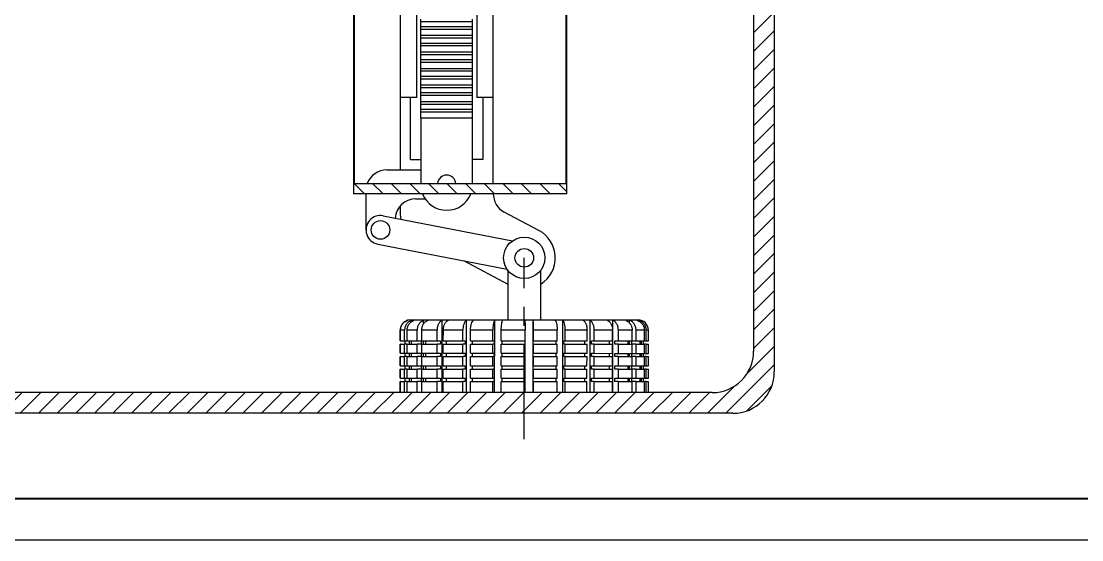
# Model space of a CAD drawing. Header units: millimetres. Extents: x 0 to 4412, y -498 to 1086.
# Drawn here: x 390.1 to 646.5, y 0 to 125.5 of the extents above; entities that cross this region are included whole.
import ezdxf

# ---------------------------------------------------------------- set-up
doc = ezdxf.new("R2010")
doc.units = ezdxf.units.MM
doc.header["$LTSCALE"] = 1.8
doc.linetypes.add('CENTERX2', pattern=[20.32, 12.7, -2.54, 2.54, -2.54])
doc.layers.add('10', color=7, linetype='Continuous')
doc.layers.add('5', color=7, linetype='Continuous')

msp = doc.modelspace()

# ---------------------------------------------------------------- hatches: boundary and pattern name
at = {"layer": '10', "linetype": 'Continuous', "lineweight": 25}
h = msp.add_hatch(dxfattribs=at)
h.set_pattern_fill('ANSI31', color=256, style=0)
edge = h.paths.add_edge_path(flags=0)
edge.add_line((132.1298, 30.6141), (562.1298, 30.6141))
edge.add_arc((562.1298, 40.6141), 10, 270, 360)
edge.add_line((572.1298, 40.6141), (572.1298, 240.8141))
edge.add_arc((562.1298, 240.8141), 10, 0, 90)
edge.add_line((562.1298, 250.8141), (132.1298, 250.8141))
edge.add_arc((132.1298, 240.8141), 10, 90, 180)
edge.add_line((122.1298, 240.8141), (122.1298, 40.6141))
edge.add_arc((132.1298, 40.6141), 10, 180, 270)
edge = h.paths.add_edge_path(flags=0)
edge.add_arc((137.1298, 45.6141), 10, 180, 270, ccw=False)
edge.add_line((127.1298, 45.6141), (127.1298, 235.8141))
edge.add_arc((137.1298, 235.8141), 10, 90, 180, ccw=False)
edge.add_line((137.1298, 245.8141), (557.1298, 245.8141))
edge.add_arc((557.1298, 235.8141), 10, 0, 90, ccw=False)
edge.add_line((567.1298, 235.8141), (567.1298, 45.6141))
edge.add_arc((557.1298, 45.6141), 10, -90, 0, ccw=False)
edge.add_line((557.1298, 35.6141), (137.1298, 35.6141))
at = {"layer": '10', "linetype": 'Continuous', "lineweight": 30}
h = msp.add_hatch(dxfattribs=at)
h.set_pattern_fill('ANSI31', color=256, angle=90, style=0)
h.paths.add_polyline_path([(521.9498, 83.7141), (521.9498, 197.7141), (470.4498, 197.7141), (470.4498, 83.7141)], flags=0)
h.paths.add_polyline_path([(521.8498, 195.2141), (521.8498, 86.2141), (470.5498, 86.2141), (470.5498, 195.2141)], flags=0)

# ---------------------------------------------------------------- linework, layer by layer
at = {"color": 7, "linetype": 'Continuous', "lineweight": 30}
for p, q in [((572.1298, 240.8141), (572.1298, 40.6141)), ((567.1298, 235.8141), (567.1298, 45.6141)), ((470.4498, 197.7141), (470.4498, 83.7141)), ((521.9498, 83.7141), (521.9498, 197.7141)), ((470.5498, 195.2141), (470.5498, 86.2141)), ((521.8498, 86.2141), (521.8498, 195.2141)), ((500.1998, 174.4641), (500.1998, 106.9641)), ((504.1998, 106.9641), (504.1998, 174.4641)), ((481.6998, 138.2141), (481.6998, 106.9641)), ((485.6998, 106.9641), (485.6998, 138.2141)), ((499.1998, 125.3416), (486.6998, 125.3416)), ((486.6998, 124.0916), (486.6998, 125.3416)), ((499.1998, 124.0916), (486.6998, 124.0916)), ((499.1998, 123.4666), (486.6998, 123.4666)), ((486.6998, 121.9666), (486.6998, 123.4666)), ((499.1998, 124.0916), (499.1998, 125.3416)), ((499.1998, 121.9666), (499.1998, 123.4666)), ((499.1998, 121.9666), (486.6998, 121.9666)), ((499.1998, 121.3416), (486.6998, 121.3416)), ((486.6998, 120.0916), (486.6998, 121.3416)), ((499.1998, 120.0916), (499.1998, 121.3416)), ((499.1998, 120.0916), (486.6998, 120.0916)), ((499.1998, 119.4666), (486.6998, 119.4666)), ((486.6998, 117.9666), (486.6998, 119.4666)), ((499.1998, 117.9666), (486.6998, 117.9666)), ((499.1998, 117.9666), (499.1998, 119.4666)), ((499.1998, 117.3416), (486.6998, 117.3416)), ((486.6998, 116.0916), (486.6998, 117.3416)), ((499.1998, 116.0916), (486.6998, 116.0916)), ((499.1998, 115.4666), (486.6998, 115.4666)), ((486.6998, 113.9666), (486.6998, 115.4666)), ((499.1998, 116.0916), (499.1998, 117.3416)), ((499.1998, 113.9666), (499.1998, 115.4666)), ((499.1998, 113.9666), (486.6998, 113.9666)), ((499.1998, 113.3416), (486.6998, 113.3416)), ((486.6998, 112.0916), (486.6998, 113.3416)), ((499.1998, 112.0916), (499.1998, 113.3416)), ((499.1998, 112.0916), (486.6998, 112.0916)), ((499.1998, 111.4666), (486.6998, 111.4666)), ((486.6998, 109.9666), (486.6998, 111.4666)), ((499.1998, 109.9666), (499.1998, 111.4666)), ((499.1998, 109.9666), (486.6998, 109.9666)), ((499.1998, 109.3416), (486.6998, 109.3416)), ((486.6998, 108.0916), (486.6998, 109.3416)), ((499.1998, 108.0916), (486.6998, 108.0916)), ((499.1998, 108.0916), (499.1998, 109.3416)), ((485.6998, 106.9641), (481.6998, 106.9641)), ((481.6998, 106.9641), (481.6998, 89.4667)), ((484.1998, 91.9666), (484.1998, 106.9641)), ((499.1998, 107.4666), (486.6998, 107.4666)), ((486.6998, 105.9666), (486.6998, 107.4666)), ((499.1998, 105.9666), (486.6998, 105.9666)), ((499.1998, 105.3416), (486.6998, 105.3416)), ((486.6998, 104.0916), (486.6998, 105.3416)), ((499.1998, 105.9666), (499.1998, 107.4666)), ((499.1998, 104.0916), (499.1998, 105.3416)), ((504.1998, 106.9641), (500.1998, 106.9641)), ((501.6998, 106.9641), (501.6998, 91.9666)), ((504.1998, 86.2141), (504.1998, 106.9641)), ((499.1998, 104.0916), (486.6998, 104.0916)), ((499.1998, 103.4666), (486.6998, 103.4666)), ((486.6998, 101.9666), (486.6998, 103.4666)), ((499.1998, 101.9666), (499.1998, 103.4666)), ((499.1998, 101.9666), (486.6998, 101.9666)), ((486.6998, 101.9666), (486.6998, 86.2141)), ((499.1998, 86.2141), (499.1998, 101.9666)), ((484.1998, 91.9666), (486.6998, 91.9666)), ((501.6998, 91.9666), (499.1998, 91.9666)), ((478.4498, 89.4667), (486.6998, 89.4667)), ((470.5498, 86.2141), (521.8498, 86.2141)), ((521.9498, 83.7141), (470.4498, 83.7141)), ((473.4498, 74.9667), (473.4498, 83.7141)), ((485.4498, 82.4667), (487.7718, 82.4667)), ((481.6998, 80.7738), (481.6998, 78.7141)), ((477.6175, 78.4024), (508.8623, 72.3309)), ((515.2293, 74.8317), (506.8469, 79.3023)), ((476.2822, 71.5309), (507.5271, 65.4595)), ((497.1443, 67.477), (507.6991, 61.8478)), ((507.6995, 65.1927), (507.6981, 53.2145)), ((515.6981, 53.2136), (515.6995, 65.1812)), ((483.529, 53.1022), (483.4486, 53.1022)), ((484.1981, 53.2172), (539.1981, 53.2109)), ((485.0418, 53.102), (484.4542, 53.1021)), ((484.4542, 52.7965), (484.4542, 53.1021)), ((487.3164, 52.1567), (487.3165, 53.1017)), ((488.3712, 53.1016), (487.3165, 53.1017)), ((491.8383, 35.6141), (491.8403, 53.1012)), ((493.2903, 53.1011), (491.8403, 53.1012)), ((497.7154, 35.6141), (497.7174, 53.1005)), ((499.4638, 53.1003), (497.7174, 53.1005)), ((504.5452, 35.6141), (504.5472, 53.0998)), ((506.4711, 53.0995), (504.5472, 53.0998)), ((513.8346, 53.0987), (511.8644, 53.0989)), ((513.8326, 35.6141), (513.8346, 53.0987)), ((521.0525, 53.0979), (519.1702, 53.0981)), ((521.0505, 35.6141), (521.0525, 53.0979)), ((527.6329, 53.0971), (525.9669, 53.0973)), ((527.6309, 35.6141), (527.6329, 53.0971)), ((533.1274, 53.0965), (531.7911, 53.0966)), ((533.1254, 35.7229), (533.1274, 53.0965)), ((537.1615, 53.096), (536.246, 53.0961)), ((537.1614, 52.3965), (537.1615, 53.096)), ((539.4603, 53.0957), (539.0281, 53.0958)), ((539.4603, 52.8674), (539.4603, 53.0957)), ((481.6978, 50.7175), (481.6975, 48.1175)), ((481.6984, 50.7175), (481.6978, 50.7175)), ((481.6981, 48.1175), (481.6984, 50.7175)), ((481.7823, 48.1175), (481.7826, 50.7175)), ((482.7703, 50.7174), (481.7826, 50.7175)), ((482.77, 48.1174), (482.7703, 50.7174)), ((483.3849, 48.1173), (483.3852, 50.7173)), ((485.8135, 50.7171), (483.3852, 50.7173)), ((485.8132, 48.1171), (485.8135, 50.7171)), ((486.917, 48.1169), (486.9173, 50.7169)), ((490.6207, 50.7165), (486.9173, 50.7169)), ((490.6204, 48.1165), (490.6207, 50.7165)), ((492.1378, 48.1163), (492.1381, 50.7163)), ((496.8643, 50.7158), (492.1381, 50.7163)), ((496.864, 48.1158), (496.8643, 50.7158)), ((498.6916, 48.1156), (498.6919, 50.7156)), ((504.1188, 50.715), (498.6919, 50.7156)), ((504.1185, 48.115), (504.1188, 50.715)), ((506.1317, 48.1147), (506.132, 50.7147)), ((511.8897, 50.7141), (506.132, 50.7147)), ((511.8894, 48.1141), (511.8897, 50.7141)), ((513.9511, 48.1138), (513.9514, 50.7138)), ((519.6476, 50.7132), (513.9514, 50.7138)), ((519.6473, 48.1132), (519.6476, 50.7132)), ((521.617, 48.1129), (521.6173, 50.7129)), ((526.8637, 50.7123), (521.6173, 50.7129)), ((526.8634, 48.1123), (526.8637, 50.7123)), ((528.6068, 48.1121), (528.6071, 50.7121)), ((533.0463, 50.7116), (528.6071, 50.7121)), ((533.046, 48.1116), (533.0463, 50.7116)), ((534.4443, 48.1115), (534.4446, 50.7115)), ((537.774, 50.7111), (534.4446, 50.7115)), ((537.7737, 48.1111), (537.774, 50.7111)), ((538.7317, 48.111), (538.732, 50.711)), ((540.7247, 50.7107), (538.732, 50.711)), ((540.7244, 48.1107), (540.7247, 50.7107)), ((541.1767, 48.1107), (541.177, 50.7107)), ((541.6978, 50.7106), (541.177, 50.7107)), ((541.6975, 48.1106), (541.6978, 50.7106)), ((481.6974, 47.3175), (481.6972, 45.1175)), ((481.6974, 47.3175), (481.6981, 47.3175)), ((481.6975, 48.1175), (481.6981, 48.1175)), ((481.6978, 45.1175), (481.6981, 47.3175)), ((481.6981, 48.1175), (481.7823, 48.1175)), ((481.7822, 47.3175), (481.6981, 47.3175)), ((481.782, 45.1175), (481.7822, 47.3175)), ((481.7822, 47.3175), (482.7699, 47.3174)), ((481.7823, 48.1175), (482.77, 48.1174)), ((482.7697, 45.1174), (482.7699, 47.3174)), ((483.3848, 47.3173), (482.7699, 47.3174)), ((482.77, 48.1174), (483.3849, 48.1173)), ((482.8475, 48.1174), (482.8474, 47.3174)), ((482.8481, 48.1174), (482.848, 47.3174)), ((482.9297, 47.3174), (482.9298, 48.1174)), ((483.3846, 45.1173), (483.3848, 47.3173)), ((483.3848, 47.3173), (485.8131, 47.3171)), ((483.3849, 48.1173), (485.8132, 48.1171)), ((483.8764, 48.1173), (483.8763, 47.3173)), ((484.4535, 47.3172), (484.4536, 48.1172)), ((484.4733, 47.3172), (484.4734, 48.1172)), ((485.8129, 45.1171), (485.8131, 47.3171)), ((486.8006, 47.3169), (485.8131, 47.3171)), ((485.8132, 48.1171), (486.8007, 48.1169)), ((486.8007, 48.1169), (486.8006, 47.3169)), ((486.9166, 45.1169), (486.9169, 47.3169)), ((486.9169, 47.3169), (490.6203, 47.3165)), ((486.917, 48.1169), (490.6204, 48.1165)), ((487.3158, 47.3169), (487.3159, 48.1169)), ((487.8721, 47.3168), (487.8722, 48.1168)), ((490.6201, 45.1165), (490.6203, 47.3165)), ((491.4216, 47.3164), (490.6203, 47.3165)), ((490.6204, 48.1165), (491.4217, 48.1164)), ((491.4217, 48.1164), (491.4216, 47.3164)), ((492.1375, 45.1163), (492.1377, 47.3163)), ((492.1377, 47.3163), (496.8639, 47.3158)), ((492.1378, 48.1163), (496.864, 48.1158)), ((492.8947, 47.3162), (492.8948, 48.1162)), ((496.8637, 45.1158), (496.8639, 47.3158)), ((497.4243, 47.3157), (496.8639, 47.3158)), ((496.864, 48.1158), (497.4244, 48.1157)), ((497.4244, 48.1157), (497.4243, 47.3157)), ((498.6912, 45.1156), (498.6915, 47.3156)), ((498.6915, 47.3156), (504.1184, 47.315)), ((498.6916, 48.1156), (504.1185, 48.115)), ((499.1986, 47.3155), (499.1987, 48.1155)), ((504.1181, 45.115), (504.1184, 47.315)), ((504.3997, 47.3149), (504.1184, 47.315)), ((504.1185, 48.115), (504.3998, 48.1149)), ((504.3998, 48.1149), (504.3997, 47.3149)), ((506.1314, 45.1147), (506.1316, 47.3147)), ((506.1316, 47.3147), (511.8893, 47.3141)), ((506.1317, 48.1147), (511.8894, 48.1141)), ((506.3543, 47.3147), (506.3544, 48.1147)), ((511.8726, 48.1141), (511.8725, 47.3141)), ((511.8891, 45.1141), (511.8893, 47.3141)), ((513.8741, 47.3138), (513.8742, 48.1138)), ((513.951, 47.3138), (513.8741, 47.3138)), ((513.8742, 48.1138), (513.9511, 48.1138)), ((513.9508, 45.1138), (513.951, 47.3138)), ((513.951, 47.3138), (519.6472, 47.3132)), ((513.9511, 48.1138), (519.6473, 48.1132)), ((519.3334, 48.1132), (519.3333, 47.3132)), ((519.6469, 45.1132), (519.6472, 47.3132)), ((521.2456, 47.313), (521.2456, 48.113)), ((521.2456, 48.113), (521.617, 48.1129)), ((521.6169, 47.3129), (521.2456, 47.313)), ((521.6166, 45.1129), (521.6169, 47.3129)), ((521.6169, 47.3129), (526.8633, 47.3123)), ((521.617, 48.1129), (526.8634, 48.1123)), ((526.2739, 48.1124), (526.2738, 47.3124)), ((526.863, 45.1123), (526.8633, 47.3123)), ((527.9663, 47.3122), (527.9664, 48.1122)), ((528.6067, 47.3121), (527.9663, 47.3122)), ((527.9664, 48.1122), (528.6068, 48.1121)), ((528.6065, 45.1121), (528.6067, 47.3121)), ((528.6067, 47.3121), (533.0459, 47.3116)), ((528.6068, 48.1121), (533.046, 48.1116)), ((532.221, 48.1117), (532.2209, 47.3117)), ((533.0456, 45.1116), (533.0459, 47.3116)), ((533.5784, 47.3116), (533.5785, 48.1116)), ((534.4442, 47.3115), (533.5784, 47.3116)), ((533.5785, 48.1116), (534.4443, 48.1115)), ((534.444, 45.1115), (534.4442, 47.3115)), ((534.4442, 47.3115), (537.7736, 47.3111)), ((534.4443, 48.1115), (537.7737, 48.1111)), ((536.7694, 48.1112), (536.7693, 47.3112)), ((537.1608, 47.3112), (537.1609, 48.1112)), ((537.6994, 47.3111), (537.6995, 48.1111)), ((537.7734, 45.1111), (537.7736, 47.3111)), ((538.7316, 47.311), (537.7736, 47.3111)), ((537.7737, 48.1111), (538.7317, 48.111)), ((538.7313, 45.111), (538.7316, 47.311)), ((538.7316, 47.311), (540.7243, 47.3107)), ((538.7317, 48.111), (540.7244, 48.1107)), ((539.6093, 48.1109), (539.6092, 47.3109)), ((540.0483, 47.3108), (540.0484, 48.1108)), ((540.5474, 47.3108), (540.5475, 48.1108)), ((540.724, 45.1107), (540.7243, 47.3107)), ((541.1766, 47.3107), (540.7243, 47.3107)), ((540.7244, 48.1107), (541.1767, 48.1107)), ((541.1764, 45.1107), (541.1766, 47.3107)), ((541.1766, 47.3107), (541.6974, 47.3106)), ((541.1767, 48.1107), (541.6975, 48.1106)), ((541.6972, 45.1106), (541.6974, 47.3106)), ((481.6971, 44.3175), (481.6968, 42.1175)), ((481.6971, 44.3175), (481.6977, 44.3175)), ((481.6972, 45.1175), (481.6978, 45.1175)), ((481.6975, 42.1175), (481.6977, 44.3175)), ((481.7819, 44.3175), (481.6977, 44.3175)), ((481.6978, 45.1175), (481.782, 45.1175)), ((481.7816, 42.1175), (481.7819, 44.3175)), ((481.7819, 44.3175), (482.7696, 44.3174)), ((481.782, 45.1175), (482.7697, 45.1174)), ((482.7693, 42.1174), (482.7696, 44.3174)), ((483.3845, 44.3173), (482.7696, 44.3174)), ((482.7697, 45.1174), (483.3846, 45.1173)), ((482.8472, 45.1174), (482.8471, 44.3174)), ((482.8477, 45.1174), (482.8476, 44.3174)), ((482.9293, 44.3174), (482.9294, 45.1174)), ((483.3842, 42.1173), (483.3845, 44.3173)), ((483.3845, 44.3173), (485.8128, 44.3171)), ((483.3846, 45.1173), (485.8129, 45.1171)), ((483.8761, 45.1173), (483.876, 44.3173)), ((484.4532, 44.3172), (484.4533, 45.1172)), ((484.4729, 44.3172), (484.473, 45.1172)), ((485.8125, 42.1171), (485.8128, 44.3171)), ((486.8003, 44.3169), (485.8128, 44.3171)), ((485.8129, 45.1171), (486.8003, 45.1169)), ((486.8003, 45.1169), (486.8003, 44.3169)), ((486.9163, 42.1169), (486.9165, 44.3169)), ((486.9165, 44.3169), (490.62, 44.3165)), ((486.9166, 45.1169), (490.6201, 45.1165)), ((487.3154, 44.3169), (487.3155, 45.1169)), ((487.8718, 44.3168), (487.8719, 45.1168)), ((490.6197, 42.1165), (490.62, 44.3165)), ((491.4212, 44.3164), (490.62, 44.3165)), ((490.6201, 45.1165), (491.4213, 45.1164)), ((491.4213, 45.1164), (491.4212, 44.3164)), ((492.1371, 42.1163), (492.1374, 44.3163)), ((492.1374, 44.3163), (496.8636, 44.3158)), ((492.1375, 45.1163), (496.8637, 45.1158)), ((492.8943, 44.3162), (492.8944, 45.1162)), ((496.8633, 42.1158), (496.8636, 44.3158)), ((497.424, 44.3157), (496.8636, 44.3158)), ((496.8637, 45.1158), (497.4241, 45.1157)), ((497.4241, 45.1157), (497.424, 44.3157)), ((498.6909, 42.1156), (498.6912, 44.3156)), ((498.6912, 45.1156), (504.1181, 45.115)), ((498.6912, 44.3156), (504.118, 44.315)), ((499.1982, 44.3155), (499.1983, 45.1155)), ((504.1178, 42.115), (504.118, 44.315)), ((504.3994, 44.3149), (504.118, 44.315)), ((504.1181, 45.115), (504.3995, 45.1149)), ((504.3995, 45.1149), (504.3994, 44.3149)), ((506.131, 42.1147), (506.1313, 44.3147)), ((506.1313, 44.3147), (511.889, 44.3141)), ((506.1314, 45.1147), (511.8891, 45.1141)), ((506.3539, 44.3147), (506.354, 45.1147)), ((511.8723, 45.1141), (511.8722, 44.3141)), ((511.8887, 42.1141), (511.889, 44.3141)), ((513.8737, 44.3138), (513.8738, 45.1138)), ((513.9507, 44.3138), (513.8737, 44.3138)), ((513.8738, 45.1138), (513.9508, 45.1138)), ((513.9504, 42.1138), (513.9507, 44.3138)), ((513.9507, 44.3138), (519.6468, 44.3132)), ((513.9508, 45.1138), (519.6469, 45.1132)), ((519.3331, 45.1132), (519.333, 44.3132)), ((519.6466, 42.1132), (519.6468, 44.3132)), ((521.2452, 44.313), (521.2453, 45.113)), ((521.6165, 44.3129), (521.2452, 44.313)), ((521.2453, 45.113), (521.6166, 45.1129)), ((521.6163, 42.1129), (521.6165, 44.3129)), ((521.6165, 44.3129), (526.863, 44.3123)), ((521.6166, 45.1129), (526.863, 45.1123)), ((526.2735, 45.1124), (526.2734, 44.3124)), ((526.8627, 42.1123), (526.863, 44.3123)), ((527.966, 44.3122), (527.9661, 45.1122)), ((528.6064, 44.3121), (527.966, 44.3122)), ((527.9661, 45.1122), (528.6065, 45.1121)), ((528.6061, 42.1121), (528.6064, 44.3121)), ((528.6064, 44.3121), (533.0455, 44.3116)), ((528.6065, 45.1121), (533.0456, 45.1116)), ((532.2206, 45.1117), (532.2205, 44.3117)), ((533.0453, 42.1116), (533.0455, 44.3116)), ((533.5781, 44.3116), (533.5782, 45.1116)), ((534.4439, 44.3115), (533.5781, 44.3116)), ((533.5782, 45.1116), (534.444, 45.1115)), ((534.4436, 42.1115), (534.4439, 44.3115)), ((534.4439, 44.3115), (537.7733, 44.3111)), ((534.444, 45.1115), (537.7734, 45.1111)), ((536.7691, 45.1112), (536.769, 44.3112)), ((537.1605, 44.3112), (537.1606, 45.1112)), ((537.699, 44.3111), (537.6991, 45.1111)), ((537.773, 42.1111), (537.7733, 44.3111)), ((538.7312, 44.311), (537.7733, 44.3111)), ((537.7734, 45.1111), (538.7313, 45.111)), ((538.731, 42.111), (538.7312, 44.311)), ((538.7312, 44.311), (540.7239, 44.3107)), ((538.7313, 45.111), (540.724, 45.1107)), ((539.6089, 45.1109), (539.6089, 44.3109)), ((540.048, 44.3108), (540.0481, 45.1108)), ((540.5471, 44.3108), (540.5472, 45.1108)), ((540.7237, 42.1107), (540.7239, 44.3107)), ((541.1763, 44.3107), (540.7239, 44.3107)), ((540.724, 45.1107), (541.1764, 45.1107)), ((541.176, 42.1107), (541.1763, 44.3107)), ((541.1763, 44.3107), (541.6971, 44.3106)), ((541.1764, 45.1107), (541.6972, 45.1106)), ((541.6968, 42.1106), (541.6971, 44.3106)), ((481.6968, 41.3175), (481.6965, 39.1175)), ((481.6968, 42.1175), (481.6975, 42.1175)), ((481.6968, 41.3175), (481.6974, 41.3175)), ((481.6971, 39.1175), (481.6974, 41.3175)), ((481.7815, 41.3175), (481.6974, 41.3175)), ((481.6975, 42.1175), (481.7816, 42.1175)), ((481.7813, 39.1175), (481.7815, 41.3175)), ((481.7815, 41.3175), (482.7692, 41.3174)), ((481.7816, 42.1175), (482.7693, 42.1174)), ((482.769, 39.1174), (482.7692, 41.3174)), ((483.3841, 41.3173), (482.7692, 41.3174)), ((482.7693, 42.1174), (483.3842, 42.1173)), ((482.8468, 42.1174), (482.8468, 41.3174)), ((482.8474, 42.1174), (482.8473, 41.3174)), ((482.929, 41.3174), (482.9291, 42.1174)), ((483.3839, 39.1173), (483.3841, 41.3173)), ((483.3841, 41.3173), (485.8125, 41.3171)), ((483.3842, 42.1173), (485.8125, 42.1171)), ((483.8757, 42.1173), (483.8756, 41.3173)), ((484.4529, 41.3172), (484.453, 42.1172)), ((484.4726, 41.3172), (484.4727, 42.1172)), ((485.8122, 39.1171), (485.8125, 41.3171)), ((485.8125, 42.1171), (486.8, 42.1169)), ((486.7999, 41.3169), (485.8125, 41.3171)), ((486.8, 42.1169), (486.7999, 41.3169)), ((486.9159, 39.1169), (486.9162, 41.3169)), ((486.9162, 41.3169), (490.6197, 41.3165)), ((486.9163, 42.1169), (490.6197, 42.1165)), ((487.3151, 41.3169), (487.3152, 42.1169)), ((487.8714, 41.3168), (487.8715, 42.1168)), ((490.6194, 39.1165), (490.6197, 41.3165)), ((490.6197, 42.1165), (491.421, 42.1164)), ((491.4209, 41.3164), (490.6197, 41.3165)), ((491.421, 42.1164), (491.4209, 41.3164)), ((492.1368, 39.1163), (492.137, 41.3163)), ((492.137, 41.3163), (496.8632, 41.3158)), ((492.1371, 42.1163), (496.8633, 42.1158)), ((492.894, 41.3162), (492.8941, 42.1162)), ((496.863, 39.1158), (496.8632, 41.3158)), ((497.4236, 41.3157), (496.8632, 41.3158)), ((496.8633, 42.1158), (497.4237, 42.1157)), ((497.4237, 42.1157), (497.4236, 41.3157)), ((498.6906, 39.1156), (498.6908, 41.3156)), ((498.6908, 41.3156), (504.1177, 41.315)), ((498.6909, 42.1156), (504.1178, 42.115)), ((499.1979, 41.3155), (499.198, 42.1155)), ((504.1174, 39.115), (504.1177, 41.315)), ((504.3991, 41.3149), (504.1177, 41.315)), ((504.1178, 42.115), (504.3991, 42.1149)), ((504.3991, 42.1149), (504.3991, 41.3149)), ((506.1307, 39.1147), (506.1309, 41.3147)), ((506.1309, 41.3147), (511.8886, 41.3141)), ((506.131, 42.1147), (511.8887, 42.1141)), ((506.3536, 41.3147), (506.3537, 42.1147)), ((511.8719, 42.1141), (511.8718, 41.3141)), ((511.8884, 39.1141), (511.8886, 41.3141)), ((513.8734, 41.3138), (513.8735, 42.1138)), ((513.9503, 41.3138), (513.8734, 41.3138)), ((513.8735, 42.1138), (513.9504, 42.1138)), ((513.9501, 39.1138), (513.9503, 41.3138)), ((513.9503, 41.3138), (519.6465, 41.3132)), ((513.9504, 42.1138), (519.6466, 42.1132)), ((519.3327, 42.1132), (519.3326, 41.3132)), ((519.6462, 39.1132), (519.6465, 41.3132)), ((521.2449, 41.313), (521.245, 42.113)), ((521.6162, 41.3129), (521.2449, 41.313)), ((521.245, 42.113), (521.6163, 42.1129)), ((521.6159, 39.1129), (521.6162, 41.3129)), ((521.6162, 41.3129), (526.8626, 41.3123)), ((521.6163, 42.1129), (526.8627, 42.1123)), ((526.2732, 42.1124), (526.2731, 41.3124)), ((526.8624, 39.1123), (526.8626, 41.3123)), ((527.9657, 41.3122), (527.9657, 42.1122)), ((527.9657, 42.1122), (528.6061, 42.1121)), ((528.606, 41.3121), (527.9657, 41.3122)), ((528.6058, 39.1121), (528.606, 41.3121)), ((528.606, 41.3121), (533.0452, 41.3116)), ((528.6061, 42.1121), (533.0453, 42.1116)), ((532.2203, 42.1117), (532.2202, 41.3117)), ((533.0449, 39.1116), (533.0452, 41.3116)), ((533.5777, 41.3116), (533.5778, 42.1116)), ((534.4435, 41.3115), (533.5777, 41.3116)), ((533.5778, 42.1116), (534.4436, 42.1115)), ((534.4433, 39.1115), (534.4435, 41.3115)), ((534.4435, 41.3115), (537.7729, 41.3111)), ((534.4436, 42.1115), (537.773, 42.1111)), ((536.7687, 42.1112), (536.7687, 41.3112)), ((537.1601, 41.3112), (537.1602, 42.1112)), ((537.6987, 41.3111), (537.6988, 42.1111)), ((537.7727, 39.1111), (537.7729, 41.3111)), ((538.7309, 41.311), (537.7729, 41.3111)), ((537.773, 42.1111), (538.731, 42.111)), ((538.7306, 39.111), (538.7309, 41.311)), ((538.7309, 41.311), (540.7236, 41.3107)), ((538.731, 42.111), (540.7237, 42.1107)), ((539.6086, 42.1109), (539.6085, 41.3109)), ((540.0476, 41.3108), (540.0477, 42.1108)), ((540.5468, 41.3108), (540.5468, 42.1108)), ((540.7233, 39.1107), (540.7236, 41.3107)), ((541.1759, 41.3107), (540.7236, 41.3107)), ((540.7237, 42.1107), (541.176, 42.1107)), ((541.1757, 39.1107), (541.1759, 41.3107)), ((541.1759, 41.3107), (541.6968, 41.3106)), ((541.176, 42.1107), (541.6968, 42.1106)), ((541.6965, 39.1106), (541.6968, 41.3106)), ((481.6965, 39.1175), (481.6971, 39.1175)), ((481.6971, 39.1175), (481.7813, 39.1175)), ((481.7813, 39.1175), (482.769, 39.1174)), ((482.769, 39.1174), (483.3839, 39.1173)), ((482.8465, 39.1174), (482.8464, 38.3174)), ((482.847, 39.1174), (482.8469, 38.3174)), ((482.9286, 38.3174), (482.9287, 39.1174)), ((483.3839, 39.1173), (485.8122, 39.1171)), ((483.8754, 39.1173), (483.8753, 38.3173)), ((484.4525, 38.3172), (484.4526, 39.1172)), ((484.4722, 38.3172), (484.4723, 39.1172)), ((485.8122, 39.1171), (486.7997, 39.1169)), ((486.7997, 39.1169), (486.7996, 38.3169)), ((486.9159, 39.1169), (490.6194, 39.1165)), ((487.3148, 38.3169), (487.3149, 39.1169)), ((487.8711, 38.3168), (487.8712, 39.1168)), ((490.6194, 39.1165), (491.4206, 39.1164)), ((491.4206, 39.1164), (491.4205, 38.3164)), ((492.1368, 39.1163), (496.863, 39.1158)), ((492.8936, 38.3162), (492.8937, 39.1162)), ((496.863, 39.1158), (497.4234, 39.1157)), ((497.4234, 39.1157), (497.4233, 38.3157)), ((498.6906, 39.1156), (504.1174, 39.115)), ((499.1975, 38.3155), (499.1976, 39.1155)), ((504.1174, 39.115), (504.3988, 39.1149)), ((504.3988, 39.1149), (504.3987, 38.3149)), ((506.1307, 39.1147), (511.8884, 39.1141)), ((506.3532, 38.3147), (506.3533, 39.1147)), ((511.8716, 39.1141), (511.8715, 38.3141)), ((513.873, 38.3138), (513.8731, 39.1138)), ((513.8731, 39.1138), (513.9501, 39.1138)), ((513.9501, 39.1138), (519.6462, 39.1132)), ((519.3324, 39.1132), (519.3323, 38.3132)), ((521.2445, 38.313), (521.2446, 39.113)), ((521.2446, 39.113), (521.6159, 39.1129)), ((521.6159, 39.1129), (526.8624, 39.1123)), ((526.2728, 39.1124), (526.2727, 38.3124)), ((527.9653, 38.3122), (527.9654, 39.1122)), ((527.9654, 39.1122), (528.6058, 39.1121)), ((528.6058, 39.1121), (533.0449, 39.1116)), ((532.2199, 39.1117), (532.2198, 38.3117)), ((533.5774, 38.3116), (533.5775, 39.1116)), ((533.5775, 39.1116), (534.4433, 39.1115)), ((534.4433, 39.1115), (537.7727, 39.1111)), ((536.7684, 39.1112), (536.7683, 38.3112)), ((537.1598, 38.3112), (537.1599, 39.1112)), ((537.6983, 38.3111), (537.6984, 39.1111)), ((537.7727, 39.1111), (538.7306, 39.111)), ((538.7306, 39.111), (540.7233, 39.1107)), ((539.6083, 39.1109), (539.6082, 38.3109)), ((540.0473, 38.3108), (540.0474, 39.1108)), ((540.5464, 38.3108), (540.5465, 39.1108)), ((540.7233, 39.1107), (541.1757, 39.1107)), ((541.1757, 39.1107), (541.6965, 39.1106)), ((481.6964, 38.3175), (481.6961, 35.7175)), ((481.6964, 38.3175), (481.697, 38.3175)), ((481.6967, 35.7175), (481.697, 38.3175)), ((481.7812, 38.3175), (481.697, 38.3175)), ((481.7809, 35.7175), (481.7812, 38.3175)), ((481.7812, 38.3175), (482.7689, 38.3174)), ((482.7686, 35.7174), (482.7689, 38.3174)), ((483.3838, 38.3173), (482.7689, 38.3174)), ((483.3835, 35.7173), (483.3838, 38.3173)), ((483.3838, 38.3173), (485.8121, 38.3171)), ((485.8118, 35.7171), (485.8121, 38.3171)), ((486.7996, 38.3169), (485.8121, 38.3171)), ((486.9156, 35.7169), (486.9159, 38.3169)), ((486.9159, 38.3169), (490.6193, 38.3165)), ((490.619, 35.7165), (490.6193, 38.3165)), ((491.4205, 38.3164), (490.6193, 38.3165)), ((492.1364, 35.7163), (492.1367, 38.3163)), ((492.1367, 38.3163), (496.8629, 38.3158)), ((496.8626, 35.7158), (496.8629, 38.3158)), ((497.4233, 38.3157), (496.8629, 38.3158)), ((498.6902, 35.7156), (498.6905, 38.3156)), ((498.6905, 38.3156), (504.1173, 38.315)), ((504.117, 35.715), (504.1173, 38.315)), ((504.3987, 38.3149), (504.1173, 38.315)), ((506.1303, 35.7147), (506.1306, 38.3147)), ((506.1306, 38.3147), (511.8883, 38.3141)), ((511.888, 35.7141), (511.8883, 38.3141)), ((513.95, 38.3138), (513.873, 38.3138)), ((513.9497, 35.7138), (513.95, 38.3138)), ((513.95, 38.3138), (519.6461, 38.3132)), ((519.6459, 35.7132), (519.6461, 38.3132)), ((521.6158, 38.3129), (521.2445, 38.313)), ((521.6155, 35.7129), (521.6158, 38.3129)), ((521.6158, 38.3129), (526.8623, 38.3123)), ((526.862, 35.7123), (526.8623, 38.3123)), ((528.6057, 38.3121), (527.9653, 38.3122)), ((528.6054, 35.7121), (528.6057, 38.3121)), ((528.6057, 38.3121), (533.0448, 38.3116)), ((533.0445, 35.7116), (533.0448, 38.3116)), ((534.4432, 38.3115), (533.5774, 38.3116)), ((534.4429, 35.7115), (534.4432, 38.3115)), ((534.4432, 38.3115), (537.7726, 38.3111)), ((537.7723, 35.7111), (537.7726, 38.3111)), ((538.7306, 38.311), (537.7726, 38.3111)), ((538.7303, 35.711), (538.7306, 38.311)), ((538.7306, 38.311), (540.7232, 38.3107)), ((540.7229, 35.7107), (540.7232, 38.3107)), ((541.1756, 38.3107), (540.7232, 38.3107)), ((541.1753, 35.7107), (541.1756, 38.3107)), ((541.1756, 38.3107), (541.6964, 38.3106)), ((541.6961, 35.7106), (541.6964, 38.3106)), ((557.1298, 35.6141), (137.1298, 35.6141)), ((481.6961, 35.7175), (481.6967, 35.7175)), ((481.6967, 35.7175), (481.7143, 35.6141)), ((481.794, 35.6141), (481.7809, 35.7175)), ((481.7809, 35.7175), (482.7686, 35.7174)), ((482.7686, 35.7174), (482.7855, 35.6141)), ((483.396, 35.6141), (483.3835, 35.7173)), ((483.3835, 35.7173), (485.8118, 35.7171)), ((485.8118, 35.7171), (485.8269, 35.6141)), ((486.9264, 35.6141), (486.9156, 35.7169)), ((486.9156, 35.7169), (490.619, 35.7165)), ((490.619, 35.7165), (490.6311, 35.6141)), ((492.145, 35.6141), (492.1364, 35.7163)), ((492.1364, 35.7163), (496.8626, 35.7158)), ((496.8626, 35.7158), (496.871, 35.6141)), ((498.6959, 35.6141), (498.6902, 35.7156)), ((498.6902, 35.7156), (504.117, 35.715)), ((504.117, 35.715), (504.1212, 35.6141)), ((506.1328, 35.6141), (506.1303, 35.7147)), ((506.1303, 35.7147), (511.888, 35.7141)), ((511.888, 35.7141), (511.8877, 35.6141)), ((513.9488, 35.6141), (513.9497, 35.7138)), ((513.9497, 35.7138), (519.6459, 35.7132)), ((519.6459, 35.7132), (519.641, 35.6089)), ((521.6115, 35.6141), (521.6155, 35.7129)), ((521.6155, 35.7129), (526.862, 35.7123)), ((526.862, 35.7123), (526.8534, 35.6141)), ((528.5984, 35.6141), (528.6054, 35.7121)), ((528.6054, 35.7121), (533.0445, 35.7116)), ((533.0445, 35.7116), (533.0326, 35.6141)), ((534.4335, 35.6141), (534.4429, 35.7115)), ((534.4429, 35.7115), (537.7723, 35.7111)), ((537.7723, 35.7111), (537.7578, 35.6141)), ((538.7191, 35.6141), (538.7303, 35.711)), ((538.7303, 35.711), (540.7229, 35.7107)), ((540.7229, 35.7107), (540.707, 35.6141)), ((541.1632, 35.6141), (541.1753, 35.7107)), ((541.1753, 35.7107), (541.6961, 35.7106)), ((541.6942, 35.6141), (541.6961, 35.7106)), ((562.1298, 30.6141), (132.1298, 30.6141))]:
    msp.add_line(p, q, dxfattribs=at)
at = {"color": 7, "linetype": 'Continuous', "lineweight": 30, "flags": 128}
for points in [[(481.6998, 78.7141), (481.7454, 78.0406), (481.8292, 77.584)], [(481.8225, 51.4967), (481.7459, 51.2053), (481.6978, 50.7175)], [(484.1981, 53.2172), (483.7104, 53.1693), (483.4406, 53.0998)]]:
    msp.add_lwpolyline(points, dxfattribs=at)
at = {"color": 7, "linetype": 'Continuous', "lineweight": 30}
for centre, radius in [((476.9498, 74.9667), 2.25), ((476.9498, 74.9667), 2.25), ((511.6998, 68.2141), 5), ((511.6998, 68.2141), 2.25), ((511.6998, 68.2141), 2.25)]:
    msp.add_circle(centre, radius, dxfattribs=at)
for centre, radius, start, end in [((478.4498, 84.4667), 5, 89.999976, 159.544098), ((492.9498, 85.9666), 2.25, 6.313721, 173.686279), ((492.9498, 85.9666), 2.25, 6.313721, 173.686279), ((485.4498, 77.4667), 5, 89.999976, 175.61249), ((492.9498, 85.9666), 6.25, 201.125375, 338.874625), ((509.1998, 83.7141), 5, 180, 241.927513), ((476.9498, 74.9667), 3.5, 79.003412, 259.003412), ((511.6998, 68.2141), 7.5, 302.224365, 61.927513), ((539.1978, 50.7109), 2.5, 359.993412, 89.993412), ((557.1298, 45.6141), 10, 270, 0), ((562.1298, 40.6141), 10, 270, 0)]:
    msp.add_arc(centre, radius, start, end, dxfattribs=at)
for points, knots in [([(486.6998, 125.3416), (486.6998, 125.3821), (486.6998, 125.4824), (486.6998, 125.6186), (486.6998, 125.7698), (486.6998, 125.9078), (486.6998, 125.9497), (486.6998, 125.9666)], [0, 0, 0, 0, 0.13813412, 0.342332, 0.57343435, 0.82706012, 1, 1, 1, 1]), ([(499.1998, 125.3416), (499.1998, 125.3821), (499.1998, 125.4824), (499.1998, 125.6186), (499.1998, 125.7698), (499.1998, 125.9078), (499.1998, 125.9497), (499.1998, 125.9666)], [0, 0, 0, 0, 0.13813412, 0.342332, 0.57343435, 0.82706012, 1, 1, 1, 1]), ([(486.6998, 123.4666), (486.6998, 123.4789), (486.6998, 123.5092), (486.6998, 123.6237), (486.6998, 123.7693), (486.6998, 123.9204), (486.6998, 124.0424), (486.6998, 124.0916)], [0, 0, 0, 0, 0.14002558, 0.34500166, 0.57620729, 0.82913426, 1, 1, 1, 1]), ([(499.1998, 123.4666), (499.1998, 123.4789), (499.1998, 123.5092), (499.1998, 123.6237), (499.1998, 123.7693), (499.1998, 123.9204), (499.1998, 124.0424), (499.1998, 124.0916)], [0, 0, 0, 0, 0.14002558, 0.345001656, 0.576207289, 0.829134264, 1, 1, 1, 1]), ([(486.6998, 121.3416), (486.6998, 121.3821), (486.6998, 121.4824), (486.6998, 121.6186), (486.6998, 121.7698), (486.6998, 121.9078), (486.6998, 121.9497), (486.6998, 121.9666)], [0, 0, 0, 0, 0.13813412, 0.342332, 0.57343435, 0.82706012, 1, 1, 1, 1]), ([(499.1998, 121.3416), (499.1998, 121.3821), (499.1998, 121.4824), (499.1998, 121.6186), (499.1998, 121.7698), (499.1998, 121.9078), (499.1998, 121.9497), (499.1998, 121.9666)], [0, 0, 0, 0, 0.13813412, 0.342332, 0.57343435, 0.82706012, 1, 1, 1, 1]), ([(486.6998, 119.4666), (486.6998, 119.4789), (486.6998, 119.5092), (486.6998, 119.6237), (486.6998, 119.7693), (486.6998, 119.9204), (486.6998, 120.0424), (486.6998, 120.0916)], [0, 0, 0, 0, 0.14002558, 0.34500166, 0.57620729, 0.82913426, 1, 1, 1, 1]), ([(486.6998, 117.3416), (486.6998, 117.3821), (486.6998, 117.4824), (486.6998, 117.6186), (486.6998, 117.7698), (486.6998, 117.9078), (486.6998, 117.9497), (486.6998, 117.9666)], [0, 0, 0, 0, 0.13813412, 0.342332, 0.57343435, 0.82706012, 1, 1, 1, 1]), ([(499.1998, 119.4666), (499.1998, 119.4789), (499.1998, 119.5092), (499.1998, 119.6237), (499.1998, 119.7693), (499.1998, 119.9204), (499.1998, 120.0424), (499.1998, 120.0916)], [0, 0, 0, 0, 0.14002558, 0.345001656, 0.576207289, 0.829134264, 1, 1, 1, 1]), ([(499.1998, 117.3416), (499.1998, 117.3821), (499.1998, 117.4824), (499.1998, 117.6186), (499.1998, 117.7698), (499.1998, 117.9078), (499.1998, 117.9497), (499.1998, 117.9666)], [0, 0, 0, 0, 0.13813412, 0.342332, 0.57343435, 0.82706012, 1, 1, 1, 1]), ([(486.6998, 115.4666), (486.6998, 115.4789), (486.6998, 115.5092), (486.6998, 115.6237), (486.6998, 115.7693), (486.6998, 115.9204), (486.6998, 116.0424), (486.6998, 116.0916)], [0, 0, 0, 0, 0.14002558, 0.345001656, 0.576207289, 0.829134264, 1, 1, 1, 1]), ([(499.1998, 115.4666), (499.1998, 115.4789), (499.1998, 115.5092), (499.1998, 115.6237), (499.1998, 115.7693), (499.1998, 115.9204), (499.1998, 116.0424), (499.1998, 116.0916)], [0, 0, 0, 0, 0.14002558, 0.345001656, 0.576207289, 0.829134264, 1, 1, 1, 1]), ([(486.6998, 113.3416), (486.6998, 113.3821), (486.6998, 113.4824), (486.6998, 113.6186), (486.6998, 113.7698), (486.6998, 113.9078), (486.6998, 113.9497), (486.6998, 113.9666)], [0, 0, 0, 0, 0.13813412, 0.342332, 0.57343435, 0.82706012, 1, 1, 1, 1]), ([(499.1998, 113.3416), (499.1998, 113.3821), (499.1998, 113.4824), (499.1998, 113.6186), (499.1998, 113.7698), (499.1998, 113.9078), (499.1998, 113.9497), (499.1998, 113.9666)], [0, 0, 0, 0, 0.13813412, 0.342332, 0.57343435, 0.82706012, 1, 1, 1, 1]), ([(486.6998, 111.4666), (486.6998, 111.4789), (486.6998, 111.5092), (486.6998, 111.6237), (486.6998, 111.7693), (486.6998, 111.9204), (486.6998, 112.0424), (486.6998, 112.0916)], [0, 0, 0, 0, 0.14002558, 0.34500166, 0.57620729, 0.82913426, 1, 1, 1, 1]), ([(499.1998, 111.4666), (499.1998, 111.4789), (499.1998, 111.5092), (499.1998, 111.6237), (499.1998, 111.7693), (499.1998, 111.9204), (499.1998, 112.0424), (499.1998, 112.0916)], [0, 0, 0, 0, 0.14002558, 0.345001656, 0.576207289, 0.829134264, 1, 1, 1, 1]), ([(486.6998, 109.3416), (486.6998, 109.3821), (486.6998, 109.4824), (486.6998, 109.6186), (486.6998, 109.7698), (486.6998, 109.9078), (486.6998, 109.9497), (486.6998, 109.9666)], [0, 0, 0, 0, 0.138134124, 0.342331997, 0.573434352, 0.827060123, 1, 1, 1, 1]), ([(486.6998, 107.4666), (486.6998, 107.4789), (486.6998, 107.5092), (486.6998, 107.6237), (486.6998, 107.7693), (486.6998, 107.9204), (486.6998, 108.0424), (486.6998, 108.0916)], [0, 0, 0, 0, 0.14002558, 0.345001656, 0.576207289, 0.829134264, 1, 1, 1, 1]), ([(499.1998, 109.3416), (499.1998, 109.3821), (499.1998, 109.4824), (499.1998, 109.6186), (499.1998, 109.7698), (499.1998, 109.9078), (499.1998, 109.9497), (499.1998, 109.9666)], [0, 0, 0, 0, 0.13813412, 0.342332, 0.57343435, 0.82706012, 1, 1, 1, 1]), ([(499.1998, 107.4666), (499.1998, 107.4789), (499.1998, 107.5092), (499.1998, 107.6237), (499.1998, 107.7693), (499.1998, 107.9204), (499.1998, 108.0424), (499.1998, 108.0916)], [0, 0, 0, 0, 0.14002558, 0.34500166, 0.57620729, 0.82913426, 1, 1, 1, 1]), ([(486.6998, 105.3416), (486.6998, 105.3821), (486.6998, 105.4824), (486.6998, 105.6186), (486.6998, 105.7698), (486.6998, 105.9078), (486.6998, 105.9497), (486.6998, 105.9666)], [0, 0, 0, 0, 0.13813412, 0.342332, 0.57343435, 0.82706012, 1, 1, 1, 1]), ([(499.1998, 105.3416), (499.1998, 105.3821), (499.1998, 105.4824), (499.1998, 105.6186), (499.1998, 105.7698), (499.1998, 105.9078), (499.1998, 105.9497), (499.1998, 105.9666)], [0, 0, 0, 0, 0.13813412, 0.342332, 0.57343435, 0.82706012, 1, 1, 1, 1]), ([(486.6998, 103.4666), (486.6998, 103.4789), (486.6998, 103.5092), (486.6998, 103.6237), (486.6998, 103.7693), (486.6998, 103.9204), (486.6998, 104.0424), (486.6998, 104.0916)], [0, 0, 0, 0, 0.14002558, 0.34500166, 0.57620729, 0.82913426, 1, 1, 1, 1]), ([(499.1998, 103.4666), (499.1998, 103.4789), (499.1998, 103.5092), (499.1998, 103.6237), (499.1998, 103.7693), (499.1998, 103.9204), (499.1998, 104.0424), (499.1998, 104.0916)], [0, 0, 0, 0, 0.14002558, 0.34500166, 0.57620729, 0.82913426, 1, 1, 1, 1]), ([(483.4486, 53.1022), (483.1885, 52.9915), (482.6683, 52.7702), (482.0874, 52.1349), (481.7511, 51.4218), (481.7143, 50.9293), (481.6984, 50.7175)], [0, 0, 0, 0, 0.26632162, 0.53268084, 0.7990332, 1, 1, 1, 1]), ([(481.7826, 50.7175), (481.8101, 50.9988), (481.8652, 51.5615), (482.2962, 52.3061), (482.8743, 52.8408), (483.3321, 53.0236), (483.529, 53.1022)], [0, 0, 0, 0, 0.26631044, 0.53265202, 0.79899746, 1, 1, 1, 1]), ([(484.4542, 53.1021), (484.204, 52.9914), (483.7035, 52.7701), (483.1446, 52.1348), (482.821, 51.4217), (482.7855, 50.9292), (482.7703, 50.7174)], [0, 0, 0, 0, 0.26631372, 0.53267292, 0.79902527, 1, 1, 1, 1]), ([(483.3852, 50.7173), (483.4113, 50.9987), (483.4636, 51.5613), (483.8724, 52.306), (484.4208, 52.8406), (484.8551, 53.0234), (485.0418, 53.102)], [0, 0, 0, 0, 0.26631044, 0.53265202, 0.79899746, 1, 1, 1, 1]), ([(487.3165, 53.1017), (487.0931, 52.9911), (486.6464, 52.7697), (486.1476, 52.1344), (485.8587, 51.4213), (485.8271, 50.9288), (485.8135, 50.7171)], [0, 0, 0, 0, 0.26632048, 0.53267969, 0.79903205, 1, 1, 1, 1]), ([(486.9173, 50.7169), (486.9402, 50.9982), (486.9861, 51.5609), (487.3449, 52.3056), (487.8262, 52.8402), (488.2073, 53.023), (488.3712, 53.1016)], [0, 0, 0, 0, 0.266310437, 0.53265202, 0.79899746, 1, 1, 1, 1]), ([(491.8403, 53.1012), (491.659, 52.9905), (491.2966, 52.7692), (490.8918, 52.1338), (490.6574, 51.4207), (490.6318, 50.9283), (490.6207, 50.7165)], [0, 0, 0, 0, 0.26632474, 0.53268396, 0.79903633, 1, 1, 1, 1]), ([(492.1381, 50.7163), (492.1563, 50.9976), (492.1926, 51.5603), (492.477, 52.305), (492.8584, 52.8397), (493.1604, 53.0224), (493.2903, 53.1011)], [0, 0, 0, 0, 0.26631044, 0.53265202, 0.79899746, 1, 1, 1, 1]), ([(497.7174, 53.1005), (497.5906, 52.9899), (497.3371, 52.7685), (497.0539, 52.1331), (496.89, 51.42), (496.872, 50.9276), (496.8643, 50.7158)], [0, 0, 0, 0, 0.26632614, 0.53268536, 0.79903773, 1, 1, 1, 1]), ([(498.6919, 50.7156), (498.7041, 50.9969), (498.7285, 51.5596), (498.9189, 52.3042), (499.1745, 52.8389), (499.3768, 53.0217), (499.4638, 53.1003)], [0, 0, 0, 0, 0.26631044, 0.53265202, 0.79899746, 1, 1, 1, 1]), ([(504.5472, 53.0998), (504.4836, 52.9891), (504.3563, 52.7677), (504.2141, 52.1323), (504.1317, 51.4192), (504.1226, 50.9267), (504.1188, 50.715)], [0, 0, 0, 0, 0.26632522, 0.532684439, 0.799036807, 1, 1, 1, 1]), ([(506.132, 50.7147), (506.1374, 50.996), (506.1481, 51.5587), (506.2318, 52.3034), (506.344, 52.8381), (506.4329, 53.0209), (506.4711, 53.0995)], [0, 0, 0, 0, 0.266310437, 0.53265202, 0.79899746, 1, 1, 1, 1]), ([(511.8644, 53.0989), (511.8682, 52.9882), (511.8758, 52.7668), (511.8842, 52.1314), (511.889, 51.4183), (511.8895, 50.9258), (511.8897, 50.7141)], [0, 0, 0, 0, 0.26632162, 0.53268084, 0.7990332, 1, 1, 1, 1]), ([(513.9514, 50.7138), (513.9496, 50.9951), (513.946, 51.5578), (513.9172, 52.3025), (513.8785, 52.8372), (513.8478, 53.0201), (513.8346, 53.0987)], [0, 0, 0, 0, 0.26631044, 0.53265202, 0.79899746, 1, 1, 1, 1]), ([(519.1702, 53.0981), (519.2412, 52.9874), (519.3832, 52.766), (519.5416, 52.1306), (519.6333, 51.4174), (519.6433, 50.925), (519.6476, 50.7132)], [0, 0, 0, 0, 0.26631372, 0.53267292, 0.79902527, 1, 1, 1, 1]), ([(521.6173, 50.7129), (521.6084, 50.9943), (521.5907, 51.5569), (521.4513, 52.3016), (521.2643, 52.8364), (521.1162, 53.0192), (521.0525, 53.0979)], [0, 0, 0, 0, 0.26631044, 0.53265202, 0.79899746, 1, 1, 1, 1]), ([(525.9669, 53.0973), (526.1002, 52.9866), (526.3668, 52.7651), (526.6645, 52.1297), (526.8368, 51.4166), (526.8556, 50.9241), (526.8637, 50.7123)], [0, 0, 0, 0, 0.266320477, 0.532679688, 0.799032048, 1, 1, 1, 1]), ([(528.6071, 50.7121), (528.5918, 50.9935), (528.5612, 51.5561), (528.3208, 52.3009), (527.9982, 52.8356), (527.7428, 53.0185), (527.6329, 53.0971)], [0, 0, 0, 0, 0.26631044, 0.53265202, 0.79899746, 1, 1, 1, 1]), ([(531.7911, 53.0966), (531.9777, 52.9859), (532.3509, 52.7645), (532.7675, 52.129), (533.0086, 51.4159), (533.035, 50.9234), (533.0463, 50.7116)], [0, 0, 0, 0, 0.26632474, 0.53268396, 0.79903633, 1, 1, 1, 1]), ([(534.4446, 50.7115), (534.4239, 50.9928), (534.3825, 51.5555), (534.0574, 52.3002), (533.6213, 52.835), (533.2759, 53.0178), (533.1274, 53.0965)], [0, 0, 0, 0, 0.26631044, 0.53265202, 0.79899746, 1, 1, 1, 1]), ([(536.246, 53.0961), (536.4732, 52.9854), (536.9274, 52.7639), (537.4346, 52.1285), (537.7282, 51.4153), (537.7602, 50.9229), (537.774, 50.7111)], [0, 0, 0, 0, 0.26632614, 0.53268536, 0.79903773, 1, 1, 1, 1]), ([(538.732, 50.711), (538.7073, 50.9923), (538.6578, 51.555), (538.2703, 52.2997), (537.7503, 52.8345), (537.3386, 53.0174), (537.1615, 53.096)], [0, 0, 0, 0, 0.26631044, 0.53265202, 0.79899746, 1, 1, 1, 1]), ([(539.0281, 53.0958), (539.2803, 52.9851), (539.7847, 52.7636), (540.3478, 52.1281), (540.6738, 51.415), (540.7094, 50.9225), (540.7247, 50.7107)], [0, 0, 0, 0, 0.26632522, 0.53268444, 0.79903681, 1, 1, 1, 1]), ([(541.177, 50.7107), (541.15, 50.992), (541.0959, 51.5547), (540.6724, 52.2994), (540.104, 52.8342), (539.6539, 53.0171), (539.4603, 53.0957)], [0, 0, 0, 0, 0.26631044, 0.53265202, 0.79899746, 1, 1, 1, 1])]:
    msp.add_open_spline(points, degree=3, knots=knots, dxfattribs=at)
at = {"layer": '10', "linetype": 'CENTERX2', "lineweight": 25}
msp.add_line((511.6948, 24.3215), (511.6998, 68.2141), dxfattribs=at)
at = {"layer": '5', "color": 7, "lineweight": 40}
msp.add_line((25, 10), (1179, 10), dxfattribs=at)
at = {"layer": '5', "color": 7}
msp.add_line((0, 0), (1189, 0), dxfattribs=at)

doc.saveas('drawing.dxf')
